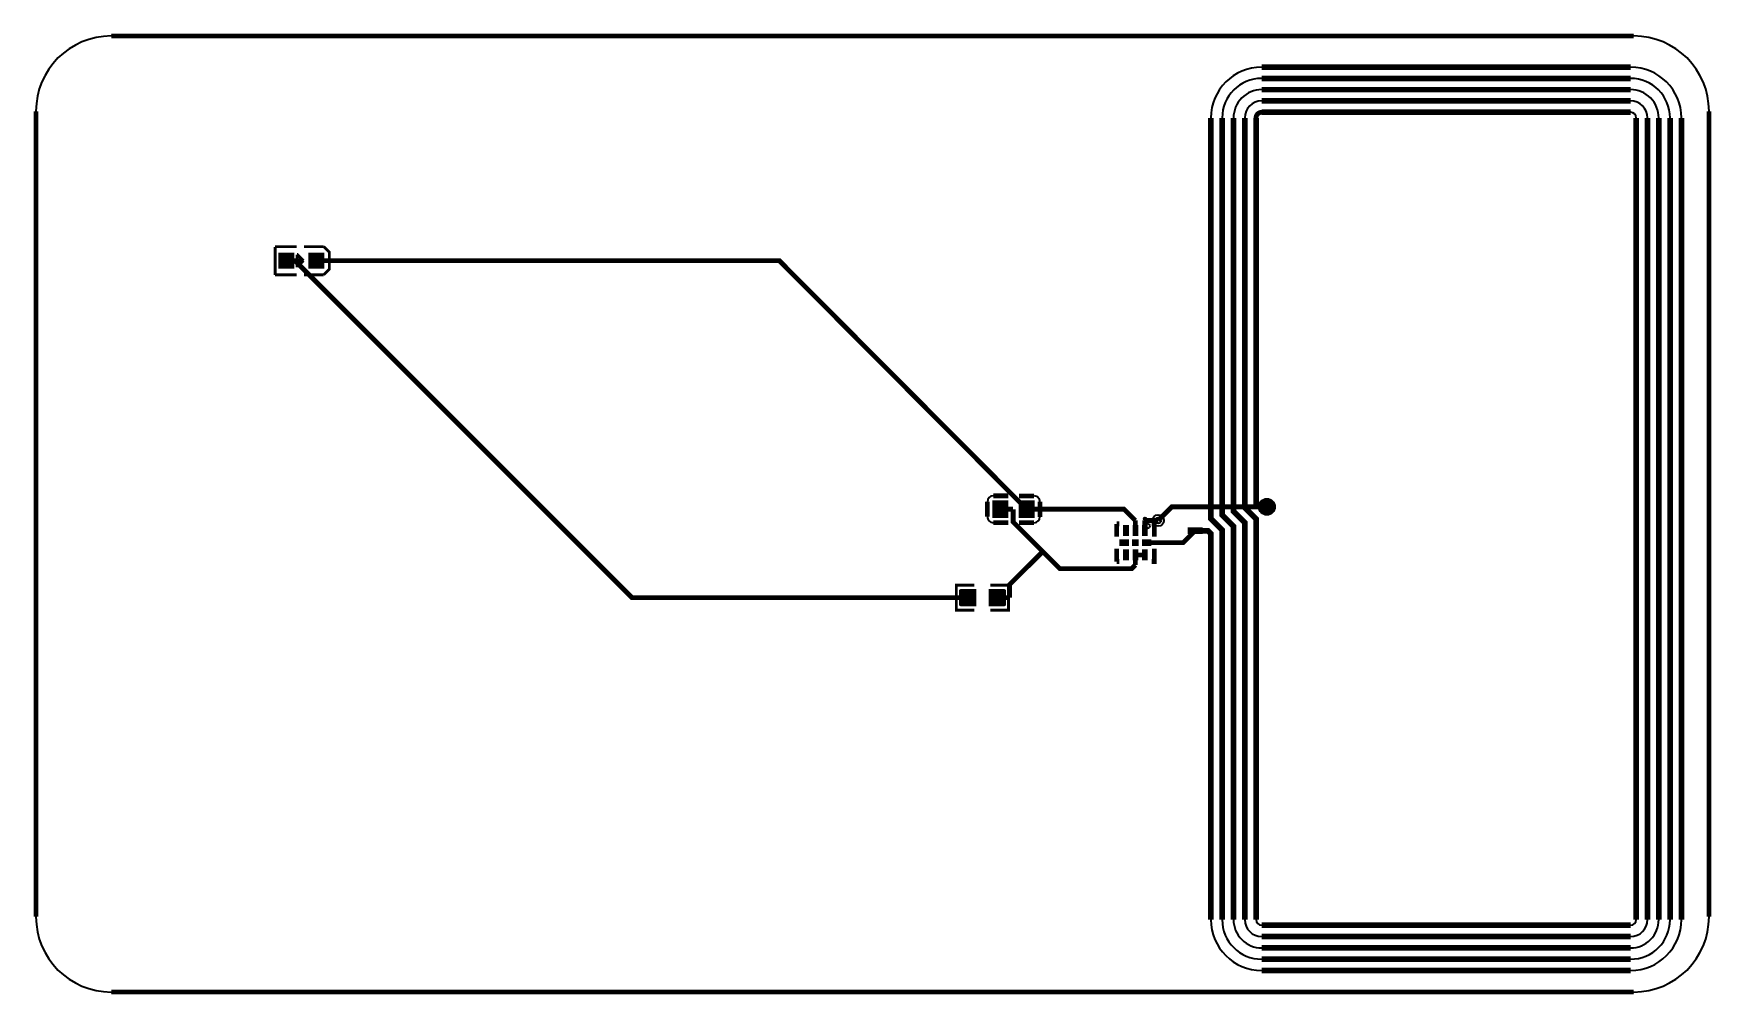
# Model space of a CAD drawing. Header units: millimetres. Extents: x -0.1 to 89, y -50.9 to 0.1.
import ezdxf

# ---------------------------------------------------------------- set-up
doc = ezdxf.new("R2010")
doc.units = ezdxf.units.MM
for name, color, linetype, true_color in [('BoardOutLine', 7, 'Continuous', 0xff00ff), ('BottomLayer', 7, 'Continuous', 0x0000ff), ('BottomSolderMaskLayer', 7, 'Continuous', 0xaa00ff), ('Document', 7, 'Continuous', 0xffffff), ('Hole', 7, 'Continuous', 0x222222), ('Multi-Layer', 7, 'Continuous', 0xc0c0c0), ('TopLayer', 7, 'Continuous', 0xff0000), ('TopPasteMaskLayer', 7, 'Continuous', 0x808080), ('TopSilkLayer', 7, 'Continuous', 0xffcc00), ('TopSolderMaskLayer', 7, 'Continuous', 0x800080)]:
    doc.layers.add(name, color=color, linetype=linetype, true_color=true_color)

msp = doc.modelspace()

# ---------------------------------------------------------------- hatches: boundary and pattern name
at = {"layer": 'BottomSolderMaskLayer'}
msp.add_hatch(color=256, dxfattribs=at).paths.add_polyline_path([(64.976, -25.019, 1), (65.835, -25.019, 1)])
at = {"layer": 'Document'}
for points in [[(13.568, -12.006), (13.028, -12.006), (13.028, -11.876), (13.568, -11.876)], [(13.362, -11.671), (13.362, -12.211), (13.232, -12.211), (13.232, -11.671)], [(15.167, -12), (14.627, -12), (14.627, -11.87), (15.167, -11.87)]]:
    msp.add_hatch(color=256, dxfattribs=at).paths.add_polyline_path(points)
at = {"layer": 'Multi-Layer'}
msp.add_hatch(color=256, dxfattribs=at).paths.add_polyline_path([(65.001, -25.019, 1), (65.809, -25.019, 1)])
at = {"layer": 'TopLayer'}
for points in [[(13.698, -11.538), (13.698, -12.338), (12.898, -12.338), (12.898, -11.538)], [(15.297, -11.538), (15.297, -12.338), (14.497, -12.338), (14.497, -11.538)], [(51.643, -25.596), (50.843, -25.596), (50.843, -24.696), (51.643, -24.696)], [(53.043, -25.596), (52.243, -25.596), (52.243, -24.696), (53.043, -24.696)], [(58.06, -26.024), (58.06, -26.524), (57.78, -26.524), (57.78, -26.024)], [(58.56, -26.024), (58.56, -26.524), (58.28, -26.524), (58.28, -26.024)], [(59.06, -26.024), (59.06, -26.524), (58.78, -26.524), (58.78, -26.024)], [(61.97, -26.439), (61.22, -26.439), (61.22, -26.139), (61.97, -26.139)], [(57.595, -26.774), (58.045, -26.774), (58.045, -27.074), (57.595, -27.074)], [(58.06, -27.324), (58.06, -27.824), (57.78, -27.824), (57.78, -27.324)], [(58.27, -26.774), (58.57, -26.774), (58.57, -27.074), (58.27, -27.074)], [(58.56, -27.324), (58.56, -27.824), (58.28, -27.824), (58.28, -27.324)], [(59.06, -27.324), (59.06, -27.824), (58.78, -27.824), (58.78, -27.324)], [(58.795, -26.774), (59.245, -26.774), (59.245, -27.074), (58.795, -27.074)], [(49.942, -30.277), (49.942, -29.413), (49.136, -29.413), (49.136, -30.277)], [(50.642, -30.277), (50.642, -29.413), (51.449, -29.413), (51.449, -30.277)]]:
    msp.add_hatch(color=256, dxfattribs=at).paths.add_polyline_path(points)
at = {"layer": 'TopPasteMaskLayer'}
for points in [[(13.698, -11.538), (13.698, -12.338), (12.898, -12.338), (12.898, -11.538)], [(15.297, -11.538), (15.297, -12.338), (14.497, -12.338), (14.497, -11.538)], [(51.643, -25.596), (50.843, -25.596), (50.843, -24.696), (51.643, -24.696)], [(53.043, -25.596), (52.243, -25.596), (52.243, -24.696), (53.043, -24.696)], [(58.06, -26.024), (58.06, -26.524), (57.78, -26.524), (57.78, -26.024)], [(58.56, -26.024), (58.56, -26.524), (58.28, -26.524), (58.28, -26.024)], [(59.06, -26.024), (59.06, -26.524), (58.78, -26.524), (58.78, -26.024)], [(61.97, -26.439), (61.22, -26.439), (61.22, -26.139), (61.97, -26.139)], [(57.595, -26.774), (58.045, -26.774), (58.045, -27.074), (57.595, -27.074)], [(58.06, -27.324), (58.06, -27.824), (57.78, -27.824), (57.78, -27.324)], [(58.27, -26.774), (58.57, -26.774), (58.57, -27.074), (58.27, -27.074)], [(58.56, -27.324), (58.56, -27.824), (58.28, -27.824), (58.28, -27.324)], [(59.06, -27.324), (59.06, -27.824), (58.78, -27.824), (58.78, -27.324)], [(58.795, -26.774), (59.245, -26.774), (59.245, -27.074), (58.795, -27.074)], [(49.097, -30.295), (49.897, -30.295), (49.947, -30.245), (49.947, -30.017), (49.577, -30.017), (49.577, -29.687), (49.947, -29.687), (49.947, -29.445), (49.897, -29.395), (49.097, -29.395), (49.047, -29.445), (49.047, -30.245)], [(51.487, -29.395), (50.687, -29.395), (50.637, -29.445), (50.637, -29.673), (51.007, -29.673), (51.007, -30.003), (50.637, -30.003), (50.637, -30.245), (50.687, -30.295), (51.487, -30.295), (51.537, -30.245), (51.537, -29.445)]]:
    msp.add_hatch(color=256, dxfattribs=at).paths.add_polyline_path(points)
at = {"layer": 'TopSolderMaskLayer'}
for points in [[(13.723, -11.513), (13.723, -12.364), (12.872, -12.364), (12.872, -11.513)], [(15.322, -11.513), (15.322, -12.363), (14.471, -12.363), (14.471, -11.513)], [(51.669, -25.621), (50.818, -25.621), (50.818, -24.671), (51.669, -24.671)], [(53.069, -25.621), (52.218, -25.621), (52.218, -24.671), (53.069, -24.671)], [(64.976, -25.019, 1), (65.835, -25.019, 1)], [(58.074, -25.979), (58.074, -26.569), (57.766, -26.569), (57.766, -25.979)], [(58.574, -25.979), (58.574, -26.569), (58.266, -26.569), (58.266, -25.979)], [(59.074, -25.979), (59.074, -26.569), (58.766, -26.569), (58.766, -25.979)], [(61.996, -26.464), (61.195, -26.464), (61.195, -26.114), (61.996, -26.114)], [(57.57, -26.749), (58.071, -26.749), (58.071, -27.099), (57.57, -27.099)], [(58.074, -27.279), (58.074, -27.869), (57.766, -27.869), (57.766, -27.279)], [(58.245, -26.749), (58.596, -26.749), (58.596, -27.099), (58.245, -27.099)], [(58.574, -27.279), (58.574, -27.869), (58.266, -27.869), (58.266, -27.279)], [(59.074, -27.279), (59.074, -27.869), (58.766, -27.869), (58.766, -27.279)], [(58.77, -26.749), (59.27, -26.749), (59.27, -27.099), (58.77, -27.099)], [(49.967, -30.302), (49.967, -29.388), (49.11, -29.388), (49.11, -30.302)], [(50.617, -30.302), (50.617, -29.388), (51.474, -29.388), (51.474, -30.302)]]:
    msp.add_hatch(color=256, dxfattribs=at).paths.add_polyline_path(points)

# ---------------------------------------------------------------- linework, layer by layer
at = {"layer": 'BoardOutLine', "const_width": 0.254}
for points in [[(4, 0), (84.9, 0)], [(0, -46.8), (0, -4)], [(88.9, -4), (88.9, -46.8)], [(84.9, -50.8), (4, -50.8)]]:
    msp.add_lwpolyline(points, dxfattribs=at)
at = {"layer": 'BoardOutLine'}
for centre, start, end in [((4, -4), 90, 180), ((84.9, -4), 360, 90), ((4, -46.8), 180, 270), ((84.9, -46.8), 270, 0)]:
    msp.add_arc(centre, 4, start, end, dxfattribs=at)
at = {"layer": 'BottomLayer', "const_width": 0.254}
msp.add_lwpolyline([(65.405, -25.019), (60.355, -25.019), (59.63, -25.744)], dxfattribs=at)
at = {"layer": 'BottomSolderMaskLayer'}
for points in [[(65.246, -25.019), (65.246, -25.019)], [(65.565, -25.019), (65.565, -25.019)]]:
    msp.add_lwpolyline(points, close=True, dxfattribs=at)
msp.add_circle((65.405, -25.019), 0.429, dxfattribs=at)
for start, end in [(360, 180), (180, 360)]:
    msp.add_arc((65.405, -25.019), 0.16, start, end, dxfattribs=at)
at = {"layer": 'Document'}
msp.add_circle((59.055, -26.035), 0.127, dxfattribs=at)
at = {"layer": 'Hole'}
msp.add_circle((59.63, -25.744), 0.152, dxfattribs=at)
at = {"layer": 'Multi-Layer'}
for points in [[(65.255, -25.019), (65.255, -25.019)], [(65.555, -25.019), (65.555, -25.019)]]:
    msp.add_lwpolyline(points, close=True, dxfattribs=at)
for centre, radius in [((65.405, -25.019), 0.404), ((59.63, -25.744), 0.305)]:
    msp.add_circle(centre, radius, dxfattribs=at)
for start, end in [(360, 180), (180, 360)]:
    msp.add_arc((65.405, -25.019), 0.15, start, end, dxfattribs=at)
at = {"layer": 'TopLayer'}
for points, const_width in [([(65.13, -1.654), (84.73, -1.654)], 0.3), ([(65.13, -2.254), (84.73, -2.254)], 0.3), ([(65.13, -2.854), (84.73, -2.854)], 0.3), ([(65.13, -3.454), (84.73, -3.454)], 0.3), ([(63.03, -46.954), (63.03, -26.254), (62.43, -25.654), (62.43, -4.354)], 0.3), ([(63.63, -46.954), (63.63, -26.054), (63.03, -25.454), (63.03, -4.354)], 0.3), ([(64.23, -46.954), (64.23, -25.854), (63.63, -25.254), (63.63, -4.354)], 0.3), ([(64.83, -46.954), (64.83, -25.654), (64.23, -25.054), (64.23, -4.354)], 0.3), ([(64.83, -4.354), (64.83, -24.854), (64.995, -25.019), (65.405, -25.019)], 0.3), ([(65.405, -25.019), (64.995, -25.019), (64.83, -24.854), (64.83, -4.354), (64.831, -4.329), (64.834, -4.305), (64.839, -4.281), (64.846, -4.257), (64.855, -4.234), (64.866, -4.212), (64.879, -4.191), (64.893, -4.171), (64.909, -4.152), (64.926, -4.134), (64.945, -4.118), (64.965, -4.104), (64.986, -4.091), (65.008, -4.08), (65.031, -4.071), (65.055, -4.064), (65.079, -4.058), (65.103, -4.055), (65.128, -4.054), (65.13, -4.054)], 0.254), ([(65.13, -4.054), (84.73, -4.054)], 0.3), ([(85.03, -46.954), (85.03, -4.354)], 0.3), ([(85.63, -46.954), (85.63, -4.354)], 0.3), ([(86.23, -46.954), (86.23, -4.354)], 0.3), ([(86.83, -46.954), (86.83, -4.354)], 0.3), ([(87.43, -46.954), (87.43, -4.354)], 0.3), ([(49.539, -29.845), (31.672, -29.845), (13.765, -11.938), (13.298, -11.938)], 0.254), ([(13.298, -11.938), (14.104, -11.938)], 0.254), ([(14.897, -11.938), (39.497, -11.938), (52.643, -25.146)], 0.254), ([(51.243, -25.146), (51.923, -25.146)], 0.254), ([(53.494, -27.397), (51.923, -25.826), (51.923, -25.146)], 0.254), ([(58.42, -25.744), (57.822, -25.146), (52.643, -25.146)], 0.254), ([(58.42, -26.274), (58.42, -25.744)], 0.254), ([(58.92, -25.744), (59.63, -25.744)], 0.254), ([(58.92, -26.274), (58.92, -25.744)], 0.254), ([(61.595, -26.289), (60.96, -26.924), (59.02, -26.924)], 0.254), ([(61.468, -26.289), (61.595, -26.289), (62.265, -26.289), (62.43, -26.454), (62.43, -46.954)], 0.3), ([(53.494, -27.397), (51.728, -29.162), (51.728, -29.845)], 0.254), ([(58.42, -28.104), (58.218, -28.306), (54.403, -28.306), (53.494, -27.397)], 0.254), ([(58.42, -27.574), (58.42, -28.104)], 0.254), ([(58.92, -27.574), (58.42, -27.574)], 0.254), ([(51.045, -29.845), (51.728, -29.845)], 0.254), ([(65.13, -47.254), (84.73, -47.254)], 0.3), ([(65.13, -47.854), (84.73, -47.854)], 0.3), ([(65.13, -48.454), (84.73, -48.454)], 0.3), ([(65.13, -49.054), (84.73, -49.054)], 0.3), ([(65.13, -49.654), (84.73, -49.654)], 0.3)]:
    msp.add_lwpolyline(points, dxfattribs=dict(at, const_width=const_width))
for centre, radius, start, end in [((65.13, -4.354), 2.7, 90, 180), ((84.73, -4.354), 2.7, 0, 90), ((65.13, -4.354), 2.1, 90, 180), ((84.73, -4.354), 2.1, 0, 90), ((65.13, -4.354), 1.5, 90, 180.0097), ((65.13, -4.354), 0.9, 90, 180), ((84.73, -4.354), 1.5, 359.9903, 90), ((84.73, -4.354), 0.9, 0, 90), ((65.13, -4.354), 0.3, 90, 180), ((84.73, -4.354), 0.3, 0, 90), ((65.13, -46.954), 2.7, 180, 270), ((65.13, -46.954), 2.1, 180, 270), ((65.13, -46.954), 1.5, 179.9903, 270), ((65.13, -46.954), 0.9, 180, 270), ((65.13, -46.954), 0.3, 180, 270), ((84.73, -46.954), 0.3, 270, 0), ((84.73, -46.954), 0.9, 270, 0), ((84.73, -46.954), 1.5, 270, 0.0097), ((84.73, -46.954), 2.1, 270, 0), ((84.73, -46.954), 2.7, 270, 0)]:
    msp.add_arc(centre, radius, start, end, dxfattribs=at)
at = {"layer": 'TopSilkLayer'}
for points, const_width in [([(13.857, -11.194), (12.707, -11.194)], 0.15), ([(12.707, -12.695), (12.707, -11.215)], 0.15), ([(13.877, -11.615), (13.887, -11.615), (14.217, -11.945)], 0.15), ([(13.877, -12.295), (13.877, -11.615)], 0.15), ([(14.237, -11.192), (15.287, -11.192)], 0.15), ([(15.587, -11.592), (15.587, -11.492), (15.287, -11.192)], 0.15), ([(15.587, -12.292), (15.587, -11.592)], 0.15), ([(13.877, -12.295), (13.877, -12.285), (14.217, -11.945)], 0.15), ([(13.877, -11.945), (14.217, -11.945)], 0.15), ([(15.587, -12.292), (15.587, -12.392), (15.287, -12.692)], 0.15), ([(13.857, -12.695), (12.707, -12.695)], 0.15), ([(14.237, -12.692), (15.287, -12.692)], 0.15), ([(50.553, -25.546), (50.553, -24.746)], 0.254), ([(51.663, -24.436), (50.863, -24.436)], 0.254), ([(52.239, -24.442), (53.039, -24.442)], 0.254), ([(53.349, -25.552), (53.349, -24.752)], 0.254), ([(51.663, -25.856), (50.863, -25.856)], 0.254), ([(52.239, -25.861), (53.039, -25.861)], 0.254), ([(57.42, -25.924), (57.562, -25.924)], 0.254), ([(57.42, -26.599), (57.42, -25.924)], 0.254), ([(59.278, -25.924), (59.42, -25.924), (59.42, -26.599)], 0.254), ([(57.42, -27.924), (57.42, -27.249)], 0.254), ([(59.42, -27.249), (59.42, -27.924), (59.278, -27.924)], 0.254), ([(57.562, -27.924), (57.42, -27.924)], 0.254), ([(49.866, -30.506), (48.907, -30.506), (48.907, -29.184), (49.866, -29.184)], 0.152), ([(50.718, -30.506), (51.677, -30.506), (51.677, -29.184), (50.718, -29.184)], 0.152)]:
    msp.add_lwpolyline(points, dxfattribs=dict(at, const_width=const_width))
msp.add_circle((58.928, -25.654), 0.0635, dxfattribs=at)
for centre, start, end in [((50.863, -24.746), 90, 180), ((53.039, -24.752), 359.9953, 90), ((50.863, -25.546), 179.9953, 270), ((53.039, -25.552), 270, 0)]:
    msp.add_arc(centre, 0.31, start, end, dxfattribs=at)
at = {"layer": 'TopSolderMaskLayer'}
for points in [[(65.246, -25.019), (65.246, -25.019)], [(65.565, -25.019), (65.565, -25.019)]]:
    msp.add_lwpolyline(points, close=True, dxfattribs=at)
msp.add_circle((65.405, -25.019), 0.429, dxfattribs=at)
for start, end in [(360, 180), (180, 360)]:
    msp.add_arc((65.405, -25.019), 0.16, start, end, dxfattribs=at)

doc.saveas('drawing.dxf')
